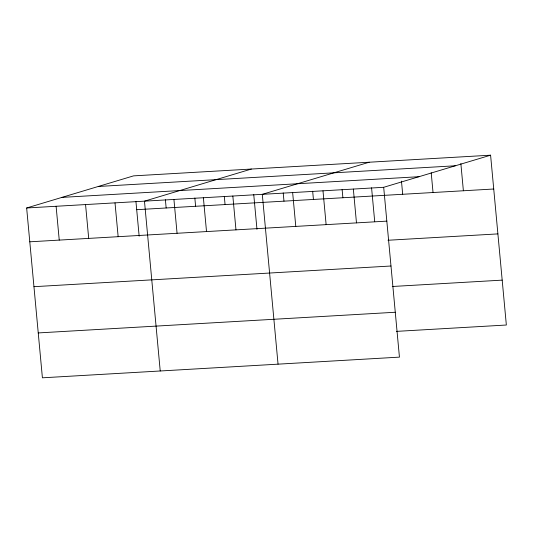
<?xml version="1.0" encoding="UTF-8"?>
<svg xmlns="http://www.w3.org/2000/svg" width="533" height="533" viewBox="0 0 533 533"><rect width="100%" height="100%" fill="white"/><g stroke="black" fill="none" stroke-linecap="round" stroke-linejoin="round"><path stroke-width="0.8" d="M490.593 155.19L383.687 187.303L399.437 357.13L42.407 377.81L26.65 207.983L133.563 175.87L490.593 155.19L506.35 325.017L396.439 331.379M251.383 169.041L144.47 201.161L160.226 370.988M369.202 162.219L262.296 194.338L278.046 364.166M98.279 186.47L455.315 165.79M61.928 197.39L418.965 176.709M26.65 207.983L383.687 187.303M136.701 209.689L493.731 189.008M29.788 241.809L386.825 221.128M387.991 240.256L497.895 233.894M33.952 286.687L390.989 266.007M392.275 286.501L502.186 280.131M38.243 332.932L395.279 312.251M460.858 163.544L463.384 190.767M431.204 172.725L433.036 192.526M401.462 181.087L402.688 194.285M371.574 187.796L374.719 221.688M353.339 189.062L356.477 222.887M342.119 189.501L342.886 197.75M322.991 190.821L326.129 224.646M312.664 191.207L313.431 199.455M292.644 192.58L295.782 226.405M283.21 192.913L283.976 201.161M253.755 194.618L256.973 229.317M232.841 196.044L235.972 229.863M224.3 196.324L225.066 204.572M203.379 197.75L206.518 231.575M194.845 198.029L195.611 206.278M173.925 199.455L177.063 233.281M165.39 199.735L166.156 207.983M135.935 201.441L139.153 236.139M115.015 202.866L118.153 236.692M85.56 204.572L88.698 238.398M56.105 206.278L59.243 240.103"/></g></svg>
